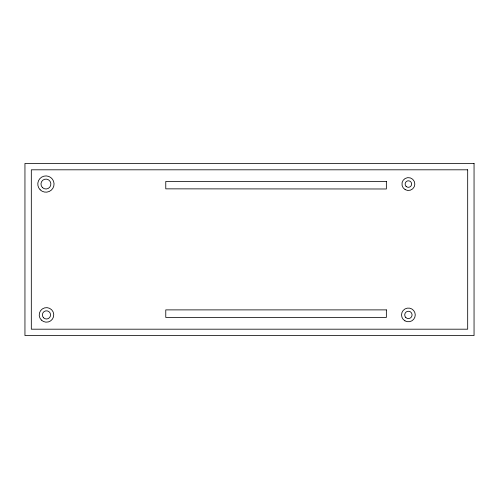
<?xml version="1.0" encoding="UTF-8"?>
<svg xmlns="http://www.w3.org/2000/svg" width="499" height="499" viewBox="0 0 499 499"><rect width="100%" height="100%" fill="white"/><g stroke="black" fill="none" stroke-linecap="round" stroke-linejoin="round"><path stroke-width="0.75" d="M474.05 163.441L24.95 163.441L24.95 335.559L474.05 335.559L474.05 163.441M467.682 169.81L31.318 169.81L31.318 329.19L467.682 329.19L467.682 169.81M386.357 181.455L165.768 181.455L165.768 188.853L386.357 188.984L386.357 181.455M386.357 309.885L165.768 309.885L165.768 317.439L386.357 317.439L386.357 309.885M404.963 320.851A6.861 6.861 0 0 0 415.255 314.906A6.861 6.861 0 0 0 404.963 308.968A6.861 6.861 0 0 0 404.963 320.851M42.421 187.555A4.953 4.953 0 0 0 50.711 185.335A4.953 4.953 0 0 0 44.642 179.266A4.953 4.953 0 0 0 42.421 187.555M41.342 320.052A7.279 7.279 0 0 0 53.518 316.79A7.279 7.279 0 0 0 44.604 307.877A7.279 7.279 0 0 0 41.342 320.052M43.594 317.807A4.092 4.092 0 0 0 50.443 315.967A4.092 4.092 0 0 0 45.428 310.952A4.092 4.092 0 0 0 43.594 317.807M40.17 189.807A8.14 8.14 0 0 0 53.78 186.158A8.14 8.14 0 0 0 43.818 176.191A8.14 8.14 0 0 0 40.17 189.807M406.08 186.364A3.262 3.262 0 0 0 411.538 184.898A3.262 3.262 0 0 0 407.54 180.9A3.262 3.262 0 0 0 406.08 186.364M405.163 189.639A6.45 6.45 0 0 0 414.831 184.056A6.45 6.45 0 0 0 405.163 178.467A6.45 6.45 0 0 0 405.163 189.639M405.793 317.507A3.68 3.68 0 0 0 411.949 315.861A3.68 3.68 0 0 0 407.44 311.357A3.68 3.68 0 0 0 405.793 317.507"/></g></svg>
